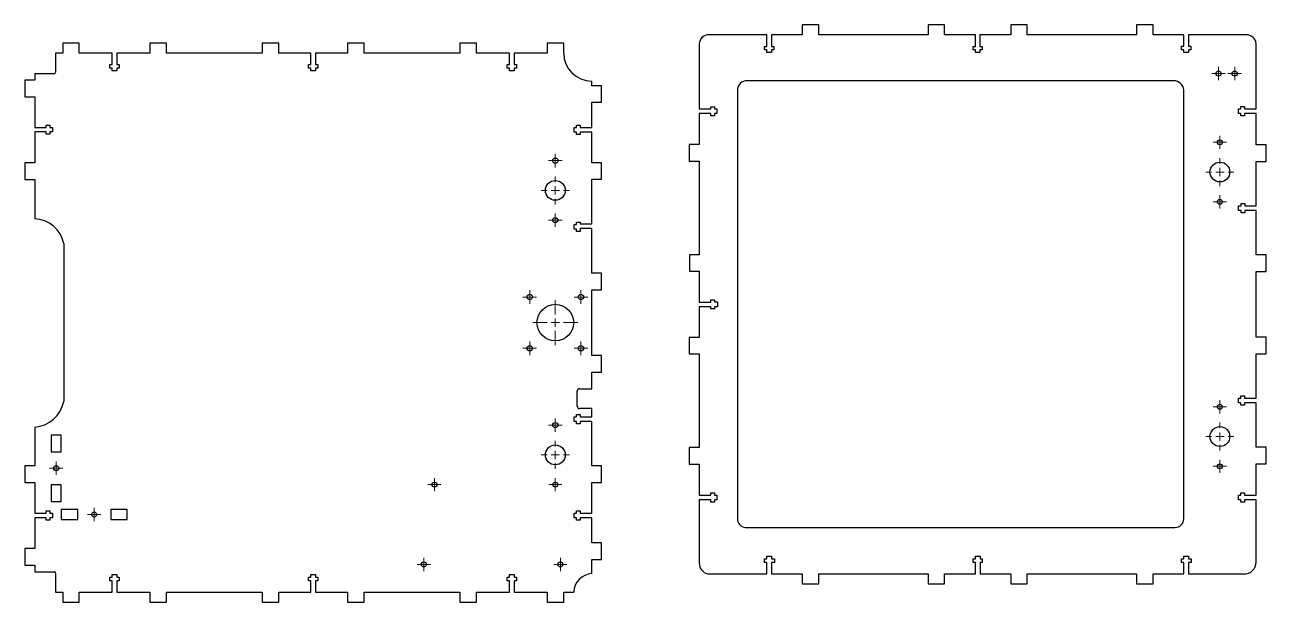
# Model space of a CAD drawing. Header units: millimetres. Extents: x 41 to 807, y -408 to 798.
# Drawn here: x 55 to 807, y -408 to -59 of the extents above; entities that cross this region are included whole.
import ezdxf

# ---------------------------------------------------------------- set-up
doc = ezdxf.new("R2010")
doc.units = ezdxf.units.MM

# ---------------------------------------------------------------- blocks, each defined once
blk = doc.blocks.new('SW_CENTERMARKSYMBOL_75')
at = {"color": 0, "linetype": 'Continuous', "lineweight": 18}
for p, q in [((0, 5), (0, 8.5)), ((-5, 0), (-8.5, 0)), ((0, 0), (-2.5, 0)), ((0, 0), (0, 2.5)), ((0, 0), (0, -2.5)), ((0, 0), (2.5, 0)), ((5, 0), (8.5, 0)), ((0, -5), (0, -8.5))]:
    blk.add_line(p, q, dxfattribs=at)
blk = doc.blocks.new('SW_CENTERMARKSYMBOL_76')
at = {"color": 0, "linetype": 'Continuous', "lineweight": 18}
for p, q in [((-2.5, 0), (-4.1, 0)), ((0, 0), (-2.5, 0)), ((0, 2.5), (0, 4.1)), ((0, 0), (0, 2.5)), ((0, 0), (0, -2.5)), ((0, 0), (2.5, 0)), ((2.5, 0), (4.1, 0)), ((0, -2.5), (0, -4.1))]:
    blk.add_line(p, q, dxfattribs=at)
blk = doc.blocks.new('SW_CENTERMARKSYMBOL_77')
at = {"color": 0, "linetype": 'Continuous', "lineweight": 18}
for p, q in [((-2.5, 0), (-4.05, 0)), ((0, 0), (-2.5, 0)), ((0, 2.5), (0, 4.05)), ((0, 0), (0, 2.5)), ((0, 0), (0, -2.5)), ((0, 0), (2.5, 0)), ((2.5, 0), (4.05, 0)), ((0, -2.5), (0, -4.05))]:
    blk.add_line(p, q, dxfattribs=at)
blk = doc.blocks.new('SW_CENTERMARKSYMBOL_78')
at = {"color": 0, "linetype": 'Continuous', "lineweight": 18}
for p, q in [((-2.5, 0), (-4.1, 0)), ((0, 0), (-2.5, 0)), ((0, 2.5), (0, 4.1)), ((0, 0), (0, 2.5)), ((0, 0), (0, -2.5)), ((0, 0), (2.5, 0)), ((2.5, 0), (4.1, 0)), ((0, -2.5), (0, -4.1))]:
    blk.add_line(p, q, dxfattribs=at)
blk = doc.blocks.new('SW_CENTERMARKSYMBOL_79')
at = {"color": 0, "linetype": 'Continuous', "lineweight": 18}
for p, q in [((-2.5, 0), (-4.05, 0)), ((0, 0), (-2.5, 0)), ((0, 2.5), (0, 4.05)), ((0, 0), (0, 2.5)), ((0, 0), (0, -2.5)), ((0, 0), (2.5, 0)), ((2.5, 0), (4.05, 0)), ((0, -2.5), (0, -4.05))]:
    blk.add_line(p, q, dxfattribs=at)
blk = doc.blocks.new('SW_CENTERMARKSYMBOL_80')
at = {"color": 0, "linetype": 'Continuous', "lineweight": 18}
for p, q in [((-2.5, 0), (-4.1, 0)), ((0, 0), (-2.5, 0)), ((0, 2.5), (0, 4.1)), ((0, 0), (0, 2.5)), ((0, 0), (0, -2.5)), ((0, 0), (2.5, 0)), ((2.5, 0), (4.1, 0)), ((0, -2.5), (0, -4.1))]:
    blk.add_line(p, q, dxfattribs=at)
blk = doc.blocks.new('SW_CENTERMARKSYMBOL_81')
at = {"color": 0, "linetype": 'Continuous', "lineweight": 18}
for p, q in [((-2.5, 0), (-4.1, 0)), ((0, 0), (-2.5, 0)), ((0, 2.5), (0, 4.1)), ((0, 0), (0, 2.5)), ((0, 0), (0, -2.5)), ((0, 0), (2.5, 0)), ((2.5, 0), (4.1, 0)), ((0, -2.5), (0, -4.1))]:
    blk.add_line(p, q, dxfattribs=at)
blk = doc.blocks.new('SW_CENTERMARKSYMBOL_82')
at = {"color": 0, "linetype": 'Continuous', "lineweight": 18}
for p, q in [((0, 5), (0, 13.6)), ((-5, 0), (-13.6, 0)), ((0, 0), (-2.5, 0)), ((0, 0), (0, 2.5)), ((0, 0), (0, -2.5)), ((0, 0), (2.5, 0)), ((5, 0), (13.6, 0)), ((0, -5), (0, -13.6))]:
    blk.add_line(p, q, dxfattribs=at)
blk = doc.blocks.new('SW_CENTERMARKSYMBOL_83')
at = {"color": 0, "linetype": 'Continuous', "lineweight": 18}
for p, q in [((-2.5, 0), (-4.1, 0)), ((0, 0), (-2.5, 0)), ((0, 2.5), (0, 4.1)), ((0, 0), (0, 2.5)), ((0, 0), (0, -2.5)), ((0, 0), (2.5, 0)), ((2.5, 0), (4.1, 0)), ((0, -2.5), (0, -4.1))]:
    blk.add_line(p, q, dxfattribs=at)
blk = doc.blocks.new('SW_CENTERMARKSYMBOL_84')
at = {"color": 0, "linetype": 'Continuous', "lineweight": 18}
for p, q in [((0, 5), (0, 8.5)), ((-5, 0), (-8.5, 0)), ((0, 0), (-2.5, 0)), ((0, 0), (0, 2.5)), ((0, 0), (0, -2.5)), ((0, 0), (2.5, 0)), ((5, 0), (8.5, 0)), ((0, -5), (0, -8.5))]:
    blk.add_line(p, q, dxfattribs=at)
blk = doc.blocks.new('SW_CENTERMARKSYMBOL_85')
at = {"color": 0, "linetype": 'Continuous', "lineweight": 18}
for p, q in [((-2.5, 0), (-4, 0)), ((0, 0), (-2.5, 0)), ((0, 2.5), (0, 4)), ((0, 0), (0, 2.5)), ((0, 0), (0, -2.5)), ((0, 0), (2.5, 0)), ((2.5, 0), (4, 0)), ((0, -2.5), (0, -4))]:
    blk.add_line(p, q, dxfattribs=at)
blk = doc.blocks.new('SW_CENTERMARKSYMBOL_86')
at = {"color": 0, "linetype": 'Continuous', "lineweight": 18}
for p, q in [((-2.5, 0), (-4, 0)), ((0, 0), (-2.5, 0)), ((0, 2.5), (0, 4)), ((0, 0), (0, 2.5)), ((0, 0), (0, -2.5)), ((0, 0), (2.5, 0)), ((2.5, 0), (4, 0)), ((0, -2.5), (0, -4))]:
    blk.add_line(p, q, dxfattribs=at)
blk = doc.blocks.new('SW_CENTERMARKSYMBOL_87')
at = {"color": 0, "linetype": 'Continuous', "lineweight": 18}
for p, q in [((-2.5, 0), (-4, 0)), ((0, 0), (-2.5, 0)), ((0, 2.5), (0, 4)), ((0, 0), (0, 2.5)), ((0, 0), (0, -2.5)), ((0, 0), (2.5, 0)), ((2.5, 0), (4, 0)), ((0, -2.5), (0, -4))]:
    blk.add_line(p, q, dxfattribs=at)
blk = doc.blocks.new('SW_CENTERMARKSYMBOL_88')
at = {"color": 0, "linetype": 'Continuous', "lineweight": 18}
for p, q in [((-2.5, 0), (-4, 0)), ((0, 0), (-2.5, 0)), ((0, 2.5), (0, 4)), ((0, 0), (0, 2.5)), ((0, 0), (0, -2.5)), ((0, 0), (2.5, 0)), ((2.5, 0), (4, 0)), ((0, -2.5), (0, -4))]:
    blk.add_line(p, q, dxfattribs=at)
blk = doc.blocks.new('SW_CENTERMARKSYMBOL_89')
at = {"color": 0, "linetype": 'Continuous', "lineweight": 18}
for p, q in [((-2.5, 0), (-4, 0)), ((0, 0), (-2.5, 0)), ((0, 2.5), (0, 4)), ((0, 0), (0, 2.5)), ((0, 0), (0, -2.5)), ((0, 0), (2.5, 0)), ((2.5, 0), (4, 0)), ((0, -2.5), (0, -4))]:
    blk.add_line(p, q, dxfattribs=at)
blk = doc.blocks.new('SW_CENTERMARKSYMBOL_90')
at = {"color": 0, "linetype": 'Continuous', "lineweight": 18}
for p, q in [((-2.5, 0), (-4, 0)), ((0, 0), (-2.5, 0)), ((0, 2.5), (0, 4)), ((0, 0), (0, 2.5)), ((0, 0), (0, -2.5)), ((0, 0), (2.5, 0)), ((2.5, 0), (4, 0)), ((0, -2.5), (0, -4))]:
    blk.add_line(p, q, dxfattribs=at)
blk = doc.blocks.new('SW_CENTERMARKSYMBOL_91')
at = {"color": 0, "linetype": 'Continuous', "lineweight": 18}
for p, q in [((-2.5, 0), (-3.999777, 0)), ((0, 0), (-2.5, 0)), ((0, 2.5), (0, 3.999777)), ((0, 0), (0, 2.5)), ((0, 0), (0, -2.5)), ((0, 0), (2.5, 0)), ((2.5, 0), (3.999777, 0)), ((0, -2.5), (0, -3.999777))]:
    blk.add_line(p, q, dxfattribs=at)
blk = doc.blocks.new('SW_CENTERMARKSYMBOL_92')
at = {"color": 0, "linetype": 'Continuous', "lineweight": 18}
for p, q in [((-2.5, 0), (-3.999777, 0)), ((0, 0), (-2.5, 0)), ((0, 2.5), (0, 3.999777)), ((0, 0), (0, 2.5)), ((0, 0), (0, -2.5)), ((0, 0), (2.5, 0)), ((2.5, 0), (3.999777, 0)), ((0, -2.5), (0, -3.999777))]:
    blk.add_line(p, q, dxfattribs=at)
blk = doc.blocks.new('SW_CENTERMARKSYMBOL_93')
at = {"color": 0, "linetype": 'Continuous', "lineweight": 18}
for p, q in [((0, 5), (0, 8.499106)), ((-5, 0), (-8.499106, 0)), ((0, 0), (-2.5, 0)), ((0, 0), (0, 2.5)), ((0, 0), (0, -2.5)), ((0, 0), (2.5, 0)), ((5, 0), (8.499106, 0)), ((0, -5), (0, -8.499106))]:
    blk.add_line(p, q, dxfattribs=at)
blk = doc.blocks.new('SW_CENTERMARKSYMBOL_94')
at = {"color": 0, "linetype": 'Continuous', "lineweight": 18}
for p, q in [((-2.5, 0), (-3.999777, 0)), ((0, 0), (-2.5, 0)), ((0, 2.5), (0, 3.999777)), ((0, 0), (0, 2.5)), ((0, 0), (0, -2.5)), ((0, 0), (2.5, 0)), ((2.5, 0), (3.999777, 0)), ((0, -2.5), (0, -3.999777))]:
    blk.add_line(p, q, dxfattribs=at)
blk = doc.blocks.new('SW_CENTERMARKSYMBOL_95')
at = {"color": 0, "linetype": 'Continuous', "lineweight": 18}
for p, q in [((0, 5), (0, 8.499106)), ((-5, 0), (-8.499106, 0)), ((0, 0), (-2.5, 0)), ((0, 0), (0, 2.5)), ((0, 0), (0, -2.5)), ((0, 0), (2.5, 0)), ((5, 0), (8.499106, 0)), ((0, -5), (0, -8.499106))]:
    blk.add_line(p, q, dxfattribs=at)
blk = doc.blocks.new('SW_CENTERMARKSYMBOL_96')
at = {"color": 0, "linetype": 'Continuous', "lineweight": 18}
for p, q in [((-2.5, 0), (-3.999777, 0)), ((0, 0), (-2.5, 0)), ((0, 2.5), (0, 3.999777)), ((0, 0), (0, 2.5)), ((0, 0), (0, -2.5)), ((0, 0), (2.5, 0)), ((2.5, 0), (3.999777, 0)), ((0, -2.5), (0, -3.999777))]:
    blk.add_line(p, q, dxfattribs=at)
blk = doc.blocks.new('SW_CENTERMARKSYMBOL_97')
at = {"color": 0, "linetype": 'Continuous', "lineweight": 18}
for p, q in [((-2.5, 0), (-4.049769, 0)), ((0, 0), (-2.5, 0)), ((0, 2.5), (0, 4.049769)), ((0, 0), (0, 2.5)), ((0, 0), (0, -2.5)), ((0, 0), (2.5, 0)), ((2.5, 0), (4.049769, 0)), ((0, -2.5), (0, -4.049769))]:
    blk.add_line(p, q, dxfattribs=at)
blk = doc.blocks.new('SW_CENTERMARKSYMBOL_98')
at = {"color": 0, "linetype": 'Continuous', "lineweight": 18}
for p, q in [((-2.5, 0), (-4.049769, 0)), ((0, 0), (-2.5, 0)), ((0, 2.5), (0, 4.049769)), ((0, 0), (0, 2.5)), ((0, 0), (0, -2.5)), ((0, 0), (2.5, 0)), ((2.5, 0), (4.049769, 0)), ((0, -2.5), (0, -4.049769))]:
    blk.add_line(p, q, dxfattribs=at)

msp = doc.modelspace()

# ---------------------------------------------------------------- linework, layer by layer
at = {"color": 7, "linetype": 'Continuous', "lineweight": 25}
for p, q in [((525.81, -58.95), (525.81, -64.95)), ((535.81, -58.95), (525.81, -58.95)), ((535.81, -64.94), (535.81, -58.95)), ((601.96, -58.94), (601.96, -64.94)), ((611.96, -58.94), (601.96, -58.94)), ((611.96, -64.94), (611.96, -58.94)), ((651.94, -58.94), (651.94, -64.95)), ((661.94, -58.94), (651.94, -58.94)), ((661.94, -64.94), (661.94, -58.94)), ((728.09, -58.94), (728.09, -64.94)), ((738.09, -58.94), (728.09, -58.94)), ((738.09, -64.92), (738.09, -58.94)), ((504.41, -64.95), (469.49, -64.95)), ((504.41, -71.96), (504.41, -64.95)), ((507.21, -64.95), (507.21, -71.96)), ((525.81, -64.95), (507.21, -64.95)), ((601.96, -64.94), (535.81, -64.94)), ((630.55, -64.94), (611.96, -64.94)), ((630.55, -71.96), (630.55, -64.94)), ((633.35, -64.95), (633.35, -71.96)), ((651.94, -64.95), (633.35, -64.95)), ((728.09, -64.94), (661.94, -64.94)), ((756.69, -64.92), (738.09, -64.92)), ((756.69, -71.93), (756.69, -64.92)), ((759.49, -64.92), (759.49, -71.93)), ((794.31, -64.92), (759.49, -64.92)), ((78.3, -70.01), (78.3, -76.01)), ((88.3, -70.01), (78.3, -70.01)), ((88.3, -76.01), (88.3, -70.01)), ((131.1, -70.01), (131.1, -76.01)), ((141.1, -70.01), (131.1, -70.01)), ((141.1, -76.01), (141.1, -70.01)), ((199.1, -70.01), (199.1, -76.01)), ((209.1, -70.01), (199.1, -70.01)), ((209.1, -76.01), (209.1, -70.01)), ((250.68, -70.01), (250.68, -76.01)), ((260.68, -70.01), (250.68, -70.01)), ((260.68, -76.01), (260.68, -70.01)), ((318.68, -70.01), (318.68, -76.01)), ((328.68, -70.01), (318.68, -70.01)), ((328.68, -76.01), (328.68, -70.01)), ((371.48, -70.01), (371.48, -76.01)), ((381.48, -70.01), (371.48, -70.01)), ((381.48, -76.01), (381.48, -70.01)), ((463.45, -70.57), (463.45, -109.85)), ((503.01, -71.96), (504.41, -71.96)), ((503.01, -74.16), (503.01, -71.96)), ((504.41, -74.16), (503.01, -74.16)), ((504.41, -75.61), (504.41, -74.16)), ((507.21, -71.96), (508.6, -71.96)), ((507.21, -74.16), (507.21, -75.6)), ((508.61, -74.16), (507.21, -74.16)), ((508.6, -71.96), (508.61, -74.16)), ((629.14, -74.16), (629.15, -71.96)), ((630.54, -74.16), (629.14, -74.16)), ((629.15, -71.96), (630.55, -71.96)), ((630.54, -75.6), (630.54, -74.16)), ((633.35, -74.16), (633.34, -75.6)), ((633.35, -71.96), (634.74, -71.96)), ((634.74, -74.16), (633.35, -74.16)), ((634.74, -71.96), (634.74, -74.16)), ((755.29, -71.93), (756.69, -71.93)), ((755.29, -74.13), (755.29, -71.93)), ((756.68, -74.13), (755.29, -74.13)), ((756.68, -75.58), (756.68, -74.13)), ((759.49, -74.14), (759.48, -75.58)), ((759.49, -71.93), (760.88, -71.94)), ((760.88, -74.13), (759.49, -74.14)), ((760.88, -71.94), (760.88, -74.13)), ((800.45, -109.82), (800.45, -70.4)), ((74, -76.01), (74, -87.59)), ((78.3, -76.01), (74, -76.01)), ((108.3, -76.01), (88.3, -76.01)), ((108.3, -83.01), (108.3, -76.01)), ((111.1, -76.01), (111.1, -83.01)), ((131.1, -76.01), (111.1, -76.01)), ((199.1, -76.01), (141.1, -76.01)), ((228.49, -76.01), (209.1, -76.01)), ((228.49, -83.01), (228.49, -76.01)), ((231.29, -76.01), (231.29, -83.01)), ((250.68, -76.01), (231.29, -76.01)), ((318.68, -76.01), (260.68, -76.01)), ((348.68, -76.01), (328.68, -76.01)), ((348.68, -83.01), (348.68, -76.01)), ((351.48, -76.01), (351.48, -83.01)), ((371.48, -76.01), (351.48, -76.01)), ((507.21, -75.6), (504.41, -75.61)), ((633.34, -75.6), (630.54, -75.6)), ((759.48, -75.58), (756.68, -75.58)), ((61.39, -88.59), (61.39, -92.47)), ((73, -88.59), (61.39, -88.59)), ((106.9, -83.01), (108.3, -83.01)), ((106.9, -85.21), (106.9, -83.01)), ((108.3, -85.21), (106.9, -85.21)), ((108.3, -86.71), (108.3, -85.21)), ((111.1, -86.71), (108.3, -86.71)), ((111.1, -83.01), (112.5, -83.01)), ((111.1, -85.21), (111.1, -86.71)), ((112.5, -85.21), (111.1, -85.21)), ((112.5, -83.01), (112.5, -85.21)), ((227.09, -83.01), (228.49, -83.01)), ((227.09, -85.21), (227.09, -83.01)), ((228.49, -85.21), (227.09, -85.21)), ((228.49, -86.71), (228.49, -85.21)), ((231.29, -86.71), (228.49, -86.71)), ((231.29, -83.01), (232.69, -83.01)), ((231.29, -85.21), (231.29, -86.71)), ((232.69, -85.21), (231.29, -85.21)), ((232.69, -83.01), (232.69, -85.21)), ((347.28, -83.01), (348.68, -83.01)), ((347.28, -85.21), (347.28, -83.01)), ((348.68, -85.21), (347.28, -85.21)), ((348.68, -86.71), (348.68, -85.21)), ((351.48, -86.71), (348.68, -86.71)), ((351.48, -83.01), (352.88, -83.01)), ((351.48, -85.21), (351.48, -86.71)), ((352.88, -85.21), (351.48, -85.21)), ((352.88, -83.01), (352.88, -85.21)), ((55.39, -92.47), (55.39, -102.47)), ((61.39, -92.47), (55.39, -92.47)), ((398.39, -95.81), (398.39, -92.92)), ((404.39, -95.81), (398.39, -95.81)), ((404.39, -105.81), (404.39, -95.81)), ((750.55, -92.77), (492.52, -92.77)), ((55.39, -102.47), (61.39, -102.47)), ((61.39, -102.47), (61.39, -120.97)), ((486.53, -98.62), (486.53, -357.96)), ((756.69, -357.82), (756.69, -98.47)), ((398.39, -105.81), (404.39, -105.81)), ((398.39, -120.99), (398.39, -105.81)), ((463.43, -112.65), (463.43, -131.41)), ((470.47, -112.65), (463.43, -112.65)), ((463.45, -109.85), (470.46, -109.85)), ((470.46, -108.45), (472.66, -108.45)), ((470.46, -109.85), (470.46, -108.45)), ((470.47, -114.05), (470.47, -112.65)), ((472.66, -108.45), (472.66, -109.85)), ((472.66, -109.85), (474.16, -109.85)), ((472.67, -112.65), (472.67, -114.05)), ((474.17, -112.65), (472.67, -112.65)), ((474.16, -109.85), (474.17, -112.65)), ((789.74, -109.82), (791.24, -109.82)), ((789.75, -112.62), (789.74, -109.82)), ((791.25, -112.62), (789.75, -112.62)), ((791.24, -108.42), (793.44, -108.42)), ((791.24, -109.82), (791.24, -108.42)), ((791.25, -114.02), (791.25, -112.62)), ((793.44, -108.42), (793.44, -109.82)), ((793.44, -109.82), (800.45, -109.82)), ((793.45, -112.62), (793.45, -114.02)), ((800.43, -112.62), (793.45, -112.62)), ((800.43, -131.52), (800.43, -112.62)), ((68.39, -119.57), (70.59, -119.57)), ((68.39, -120.97), (68.39, -119.57)), ((70.59, -119.57), (70.59, -120.97)), ((389.19, -119.59), (391.39, -119.59)), ((389.19, -120.99), (389.19, -119.59)), ((391.39, -119.59), (391.39, -120.99)), ((472.67, -114.05), (470.47, -114.05)), ((793.45, -114.02), (791.25, -114.02)), ((61.39, -120.97), (68.39, -120.97)), ((61.39, -123.77), (61.39, -142.49)), ((68.39, -123.77), (61.39, -123.77)), ((68.39, -125.17), (68.39, -123.77)), ((70.59, -125.17), (68.39, -125.17)), ((70.59, -120.97), (72.09, -120.97)), ((70.59, -123.77), (70.59, -125.17)), ((72.09, -123.77), (70.59, -123.77)), ((72.09, -120.97), (72.09, -123.77)), ((387.69, -120.99), (389.19, -120.99)), ((387.69, -123.79), (387.69, -120.99)), ((389.19, -123.79), (387.69, -123.79)), ((389.2, -125.19), (389.19, -123.79)), ((391.4, -125.19), (389.2, -125.19)), ((391.39, -120.99), (398.39, -120.99)), ((391.4, -123.79), (391.4, -125.19)), ((398.39, -123.79), (391.4, -123.79)), ((398.39, -142.39), (398.39, -123.79)), ((457.43, -131.41), (457.43, -141.41)), ((463.43, -131.41), (457.43, -131.41)), ((806.43, -131.52), (800.43, -131.52)), ((806.43, -141.52), (806.43, -131.52)), ((55.39, -142.49), (55.39, -152.49)), ((61.39, -142.49), (55.39, -142.49)), ((404.39, -142.39), (398.39, -142.39)), ((404.39, -152.39), (404.39, -142.39)), ((457.43, -141.41), (463.51, -141.41)), ((463.51, -141.41), (463.51, -198.06)), ((800.51, -141.52), (806.43, -141.52)), ((800.51, -168.42), (800.51, -141.52)), ((55.39, -152.49), (61.39, -152.49)), ((61.39, -152.49), (61.39, -176.23)), ((398.39, -152.39), (404.39, -152.39)), ((398.39, -179.39), (398.39, -152.39)), ((789.83, -168.42), (791.33, -168.42)), ((789.83, -171.22), (789.83, -168.42)), ((791.33, -171.22), (789.83, -171.22)), ((791.33, -167.02), (793.53, -167.02)), ((791.33, -168.42), (791.33, -167.02)), ((791.33, -172.62), (791.33, -171.22)), ((793.53, -172.62), (791.33, -172.62)), ((793.53, -167.02), (793.53, -168.42)), ((793.53, -168.42), (800.51, -168.42)), ((793.53, -171.22), (793.53, -172.62)), ((800.51, -171.22), (793.53, -171.22)), ((800.51, -198.12), (800.51, -171.22)), ((387.69, -179.74), (389.19, -179.74)), ((387.69, -182.54), (387.69, -179.74)), ((389.19, -178.34), (391.39, -178.34)), ((389.19, -179.74), (389.19, -178.34)), ((391.39, -178.34), (391.39, -179.39)), ((391.39, -179.39), (398.39, -179.39)), ((389.19, -182.54), (387.69, -182.54)), ((389.2, -183.94), (389.19, -182.54)), ((391.4, -183.94), (389.2, -183.94)), ((391.4, -182.19), (391.4, -183.94)), ((398.39, -182.19), (391.4, -182.19)), ((398.39, -209.19), (398.39, -182.19)), ((78.92, -191.31), (78.95, -286.81)), ((457.51, -198.06), (457.51, -208.06)), ((463.51, -198.06), (457.51, -198.06)), ((806.51, -198.12), (800.51, -198.12)), ((806.51, -208.12), (806.51, -198.12)), ((404.39, -209.19), (398.39, -209.19)), ((404.39, -219.19), (404.39, -209.19)), ((457.51, -208.06), (463.46, -208.06)), ((463.46, -208.06), (463.46, -226.65)), ((800.46, -208.12), (806.51, -208.12)), ((800.46, -247.92), (800.46, -208.12)), ((398.39, -219.19), (404.39, -219.19)), ((398.39, -259.03), (398.39, -219.19)), ((470.51, -225.25), (472.71, -225.25)), ((470.51, -226.65), (470.51, -225.25)), ((472.71, -225.25), (472.71, -226.5)), ((463.46, -226.65), (470.51, -226.65)), ((463.46, -229.45), (463.46, -248.04)), ((470.46, -229.45), (463.46, -229.45)), ((470.46, -230.85), (470.46, -229.45)), ((472.66, -230.85), (470.46, -230.85)), ((472.66, -229.45), (472.66, -230.85)), ((474.46, -229.45), (472.66, -229.45)), ((472.71, -226.5), (474.45, -226.5)), ((474.45, -226.5), (474.46, -229.45)), ((457.46, -248.04), (457.46, -258.04)), ((463.46, -248.04), (457.46, -248.04)), ((806.46, -247.92), (800.46, -247.92)), ((806.46, -257.92), (806.46, -247.92)), ((404.39, -259.03), (398.39, -259.03)), ((404.39, -269.03), (404.39, -259.03)), ((457.46, -258.04), (463.46, -258.04)), ((463.46, -258.04), (463.46, -314.69)), ((800.46, -257.92), (806.46, -257.92)), ((800.46, -284.82), (800.46, -257.92)), ((398.39, -269.03), (404.39, -269.03)), ((398.39, -279.11), (398.39, -269.03)), ((389.6, -289.62), (389.59, -280.62)), ((391.09, -279.12), (398.39, -279.11)), ((789.76, -284.82), (791.26, -284.82)), ((789.76, -287.62), (789.76, -284.82)), ((791.26, -283.42), (793.46, -283.42)), ((791.26, -284.82), (791.26, -283.42)), ((793.46, -283.42), (793.46, -284.82)), ((793.46, -284.82), (800.46, -284.82)), ((398.39, -291.11), (391.15, -291.12)), ((398.39, -296.03), (398.39, -291.11)), ((791.26, -287.62), (789.76, -287.62)), ((791.26, -289.02), (791.26, -287.62)), ((793.46, -289.02), (791.26, -289.02)), ((793.46, -287.62), (793.46, -289.02)), ((800.46, -287.62), (793.46, -287.62)), ((800.46, -314.52), (800.46, -287.62)), ((387.69, -296.03), (389.19, -296.03)), ((387.69, -298.83), (387.69, -296.03)), ((389.19, -298.83), (387.69, -298.83)), ((389.19, -294.63), (391.39, -294.63)), ((389.19, -296.03), (389.19, -294.63)), ((389.2, -300.23), (389.19, -298.83)), ((391.4, -300.23), (389.2, -300.23)), ((391.39, -294.63), (391.39, -296.03)), ((391.39, -296.03), (398.39, -296.03)), ((391.4, -298.83), (391.4, -300.23)), ((398.39, -298.83), (391.4, -298.83)), ((398.39, -325.83), (398.39, -298.83)), ((61.39, -302.29), (61.39, -325.73)), ((71.39, -307.21), (71.39, -317.21)), ((77.39, -307.21), (71.39, -307.21)), ((77.39, -317.21), (77.39, -307.21)), ((457.46, -314.69), (457.46, -324.69)), ((463.46, -314.69), (457.46, -314.69)), ((806.46, -314.52), (800.46, -314.52)), ((806.46, -324.52), (806.46, -314.52)), ((71.39, -317.21), (77.39, -317.21)), ((55.39, -325.73), (55.39, -335.73)), ((61.39, -325.73), (55.39, -325.73)), ((404.39, -325.83), (398.39, -325.83)), ((404.39, -335.83), (404.39, -325.83)), ((457.46, -324.69), (463.46, -324.69)), ((463.46, -324.69), (463.46, -343.45)), ((800.46, -324.52), (806.46, -324.52)), ((800.46, -343.42), (800.46, -324.52)), ((55.39, -335.73), (61.39, -335.73)), ((61.39, -335.73), (61.39, -354.45)), ((77.39, -337.21), (71.39, -337.21)), ((71.39, -337.21), (71.39, -347.21)), ((77.39, -347.21), (77.39, -337.21)), ((398.39, -335.83), (404.39, -335.83)), ((398.39, -354.43), (398.39, -335.83)), ((463.46, -343.45), (470.46, -343.45)), ((470.46, -342.05), (472.66, -342.05)), ((470.46, -343.45), (470.46, -342.05)), ((472.66, -342.05), (472.66, -343.45)), ((472.66, -343.45), (474.18, -343.45)), ((474.18, -343.45), (474.19, -346.25)), ((789.77, -343.42), (791.27, -343.42)), ((789.77, -346.22), (789.77, -343.42)), ((791.26, -342.02), (793.46, -342.02)), ((791.27, -343.42), (791.26, -342.02)), ((793.46, -342.02), (793.47, -343.42)), ((793.47, -343.42), (800.46, -343.42)), ((71.39, -347.21), (77.39, -347.21)), ((87.39, -352.21), (77.39, -352.21)), ((77.39, -352.21), (77.39, -358.21)), ((87.39, -358.21), (87.39, -352.21)), ((117.39, -352.21), (107.39, -352.21)), ((107.39, -352.21), (107.39, -358.21)), ((117.39, -358.21), (117.39, -352.21)), ((463.46, -346.25), (463.46, -384.52)), ((470.47, -346.25), (463.46, -346.25)), ((470.47, -347.65), (470.47, -346.25)), ((472.67, -347.65), (470.47, -347.65)), ((472.67, -346.25), (472.67, -347.65)), ((474.19, -346.25), (472.67, -346.25)), ((791.27, -346.22), (789.77, -346.22)), ((791.27, -347.62), (791.27, -346.22)), ((793.47, -347.62), (791.27, -347.62)), ((793.47, -346.22), (793.47, -347.62)), ((800.46, -346.22), (793.47, -346.22)), ((800.46, -383.96), (800.46, -346.22)), ((61.39, -354.45), (68.39, -354.45)), ((61.39, -357.25), (61.39, -375.75)), ((68.39, -357.25), (61.39, -357.25)), ((68.39, -353.05), (70.59, -353.05)), ((68.39, -354.45), (68.39, -353.05)), ((68.39, -358.65), (68.39, -357.25)), ((70.59, -358.65), (68.39, -358.65)), ((70.59, -353.05), (70.59, -354.45)), ((70.59, -354.45), (72.1, -354.45)), ((70.59, -357.25), (70.59, -358.65)), ((72.09, -357.25), (70.59, -357.25)), ((72.1, -354.45), (72.09, -357.25)), ((77.39, -358.21), (87.39, -358.21)), ((107.39, -358.21), (117.39, -358.21)), ((387.69, -354.43), (389.19, -354.43)), ((387.69, -357.23), (387.69, -354.43)), ((389.19, -357.23), (387.69, -357.23)), ((389.19, -353.03), (391.39, -353.03)), ((389.19, -354.43), (389.19, -353.03)), ((389.2, -358.63), (389.19, -357.23)), ((391.4, -358.63), (389.2, -358.63)), ((391.39, -353.03), (391.39, -354.43)), ((391.39, -354.43), (398.39, -354.43)), ((391.4, -357.23), (391.4, -358.63)), ((398.39, -357.23), (391.4, -357.23)), ((398.39, -372.41), (398.39, -357.23)), ((491.38, -363.03), (751.34, -363.03)), ((404.39, -372.41), (398.39, -372.41)), ((404.39, -382.41), (404.39, -372.41)), ((55.39, -375.75), (55.39, -385.75)), ((61.39, -375.75), (55.39, -375.75)), ((398.39, -382.41), (404.39, -382.41)), ((398.39, -390.94), (398.39, -382.41)), ((503.02, -381.96), (504.43, -381.96)), ((503.02, -384.16), (503.02, -381.96)), ((504.42, -380.46), (507.22, -380.45)), ((504.43, -381.96), (504.42, -380.46)), ((507.22, -380.45), (507.22, -381.95)), ((507.22, -381.95), (508.99, -381.95)), ((508.99, -381.95), (508.99, -384.15)), ((629.16, -381.94), (630.57, -381.94)), ((629.16, -384.14), (629.16, -381.94)), ((630.56, -380.44), (633.36, -380.44)), ((630.57, -381.94), (630.56, -380.44)), ((633.36, -380.44), (633.36, -381.94)), ((633.36, -381.94), (634.76, -381.94)), ((634.76, -381.94), (634.76, -384.15)), ((755.3, -381.94), (756.71, -381.93)), ((755.3, -384.14), (755.3, -381.94)), ((756.7, -380.44), (759.5, -380.43)), ((756.71, -381.93), (756.7, -380.44)), ((759.5, -380.43), (759.5, -381.93)), ((759.5, -381.93), (761.2, -381.93)), ((761.2, -381.93), (761.2, -384.12)), ((55.39, -385.75), (61.39, -385.75)), ((61.39, -385.75), (61.39, -389.76)), ((61.39, -389.76), (73, -389.76)), ((73, -389.76), (73.13, -389.77)), ((504.42, -384.16), (503.02, -384.16)), ((504.42, -391.15), (504.42, -384.16)), ((507.22, -384.15), (507.22, -391.15)), ((508.99, -384.15), (507.22, -384.15)), ((630.56, -384.14), (629.16, -384.14)), ((630.56, -391.14), (630.56, -384.14)), ((633.36, -384.15), (633.36, -391.15)), ((634.76, -384.15), (633.36, -384.15)), ((756.7, -384.14), (755.3, -384.14)), ((756.7, -391.13), (756.7, -384.14)), ((759.5, -384.12), (759.5, -391.12)), ((761.2, -384.12), (759.5, -384.12)), ((74, -390.76), (74, -402.21)), ((106.9, -393.01), (108.3, -393.01)), ((106.9, -395.21), (106.9, -393.01)), ((108.3, -395.21), (106.9, -395.21)), ((108.3, -391.51), (111.1, -391.51)), ((108.3, -393.01), (108.3, -391.51)), ((108.3, -402.21), (108.3, -395.21)), ((111.1, -391.51), (111.1, -393.01)), ((111.1, -393.01), (112.5, -393.01)), ((111.1, -395.21), (111.1, -402.21)), ((112.5, -395.21), (111.1, -395.21)), ((112.5, -393.01), (112.5, -395.21)), ((227.09, -393.01), (228.49, -393.01)), ((227.09, -395.21), (227.09, -393.01)), ((228.49, -395.21), (227.09, -395.21)), ((228.49, -391.51), (231.29, -391.51)), ((228.49, -393.01), (228.49, -391.51)), ((228.49, -402.21), (228.49, -395.21)), ((231.29, -391.51), (231.29, -393.01)), ((231.29, -393.01), (232.69, -393.01)), ((231.29, -395.21), (231.29, -402.21)), ((232.69, -395.21), (231.29, -395.21)), ((232.69, -393.01), (232.69, -395.21)), ((347.28, -393.01), (348.68, -393.01)), ((347.28, -395.21), (347.28, -393.01)), ((348.68, -395.21), (347.28, -395.21)), ((348.68, -391.51), (351.48, -391.51)), ((348.68, -393.01), (348.68, -391.51)), ((348.68, -402.21), (348.68, -395.21)), ((351.48, -391.51), (351.48, -393.01)), ((351.48, -393.01), (352.88, -393.01)), ((351.48, -395.21), (351.48, -402.21)), ((352.88, -395.21), (351.48, -395.21)), ((352.88, -393.01), (352.88, -395.21)), ((468.53, -391.15), (504.42, -391.15)), ((507.22, -391.15), (525.82, -391.15)), ((525.82, -391.15), (525.82, -397.14)), ((525.82, -397.14), (535.82, -397.14)), ((535.82, -391.14), (601.97, -391.14)), ((535.82, -397.14), (535.82, -391.14)), ((601.97, -391.14), (601.97, -397.14)), ((601.97, -397.14), (611.97, -397.14)), ((611.97, -391.14), (630.56, -391.14)), ((611.97, -397.14), (611.97, -391.14)), ((633.36, -391.15), (651.95, -391.15)), ((651.95, -391.15), (651.95, -397.15)), ((651.95, -397.15), (661.95, -397.15)), ((661.95, -391.15), (728.1, -391.15)), ((661.95, -397.15), (661.95, -391.15)), ((728.1, -391.15), (728.1, -397.15)), ((728.1, -397.15), (738.1, -397.15)), ((738.1, -391.13), (756.7, -391.13)), ((738.1, -397.15), (738.1, -391.13)), ((759.5, -391.12), (793.06, -391.12)), ((74, -402.21), (78.3, -402.21)), ((78.3, -402.21), (78.3, -408.21)), ((88.3, -402.21), (108.3, -402.21)), ((88.3, -408.21), (88.3, -402.21)), ((111.1, -402.21), (131.1, -402.21)), ((131.1, -402.21), (131.1, -408.21)), ((141.1, -402.21), (199.1, -402.21)), ((141.1, -408.21), (141.1, -402.21)), ((199.1, -402.21), (199.1, -408.21)), ((209.1, -402.21), (228.49, -402.21)), ((209.1, -408.21), (209.1, -402.21)), ((231.29, -402.21), (250.68, -402.21)), ((250.68, -402.21), (250.68, -408.21)), ((260.68, -402.21), (318.68, -402.21)), ((260.68, -408.21), (260.68, -402.21)), ((318.68, -402.21), (318.68, -408.21)), ((328.68, -402.21), (348.68, -402.21)), ((328.68, -408.21), (328.68, -402.21)), ((351.48, -402.21), (371.48, -402.21)), ((371.48, -402.21), (371.48, -408.21)), ((381.48, -402.21), (387.65, -402.21)), ((381.48, -408.21), (381.48, -402.21)), ((78.3, -408.21), (88.3, -408.21)), ((131.1, -408.21), (141.1, -408.21)), ((199.1, -408.21), (209.1, -408.21)), ((250.68, -408.21), (260.68, -408.21)), ((318.68, -408.21), (328.68, -408.21)), ((371.48, -408.21), (381.48, -408.21))]:
    msp.add_line(p, q, dxfattribs=at)
for centre, radius in [((777.75, -88.42), 1.55), ((787.45, -88.42), 1.55), ((778.51, -130.02), 1.5), ((376.39, -141.11), 1.6), ((778.51, -148.02), 6), ((376.39, -159.11), 6), ((778.51, -166.02), 1.5), ((376.39, -177.11), 1.55), ((360.89, -223.61), 1.6), ((391.89, -223.61), 1.6), ((376.39, -239.11), 11.1), ((360.89, -254.61), 1.6), ((391.89, -254.61), 1.6), ((778.51, -290.02), 1.5), ((376.39, -301.11), 1.55), ((778.51, -308.02), 6), ((376.39, -319.11), 6), ((74.39, -327.21), 1.5), ((778.51, -326.02), 1.5), ((303.21, -337.11), 1.5), ((376.39, -337.11), 1.5), ((97.39, -355.21), 1.5), ((296.86, -385.37), 1.5), ((379.44, -385.37), 1.5)]:
    msp.add_circle(centre, radius, dxfattribs=at)
for centre, radius, start, end in [((469.24, -70.74), 5.8, 87.50948, 178.24903), ((794.31, -71.09), 6.17, 6.50305, 90.03282), ((398.39, -76.01), 16.91, 180, 270), ((73, -87.59), 1, 270, 0), ((492.38, -98.62), 5.85, 88.57584, 179.98712), ((750.53, -98.95), 6.17, 4.42657, 89.81772), ((60.61, -194.87), 18.66, 11.0072, 87.58555), ((391.09, -280.62), 1.5, 90.05824, 180.05824), ((60.11, -283.15), 19.19, 273.82667, 348.99208), ((391.1, -289.62), 1.5, 180.02868, 271.84134), ((491.86, -357.71), 5.34, 182.78403, 264.82043), ((751.34, -357.68), 5.35, 270.00019, 358.49366), ((73, -390.76), 1, 360, 82.5), ((470.31, -384.54), 6.85, 179.82082, 254.95325), ((793.3, -383.96), 7.17, 268.12009, 0), ((398.93, -402.21), 11.28, 92.74871, 180)]:
    msp.add_arc(centre, radius, start, end, dxfattribs=at)

# ---------------------------------------------------------------- block references
at = {"color": 7, "linetype": 'Continuous', "lineweight": 18}
for name, p in [('SW_CENTERMARKSYMBOL_97', (777.75, -88.42)), ('SW_CENTERMARKSYMBOL_98', (787.45, -88.42)), ('SW_CENTERMARKSYMBOL_91', (778.51, -130.02)), ('SW_CENTERMARKSYMBOL_83', (376.39, -141.11)), ('SW_CENTERMARKSYMBOL_93', (778.51, -148.02)), ('SW_CENTERMARKSYMBOL_84', (376.39, -159.11)), ('SW_CENTERMARKSYMBOL_92', (778.51, -166.02)), ('SW_CENTERMARKSYMBOL_77', (376.39, -177.11)), ('SW_CENTERMARKSYMBOL_76', (360.89, -223.61)), ('SW_CENTERMARKSYMBOL_78', (391.89, -223.61)), ('SW_CENTERMARKSYMBOL_82', (376.39, -239.11)), ('SW_CENTERMARKSYMBOL_81', (360.89, -254.61)), ('SW_CENTERMARKSYMBOL_80', (391.89, -254.61)), ('SW_CENTERMARKSYMBOL_96', (778.51, -290.02)), ('SW_CENTERMARKSYMBOL_79', (376.39, -301.11)), ('SW_CENTERMARKSYMBOL_95', (778.51, -308.02)), ('SW_CENTERMARKSYMBOL_75', (376.39, -319.11)), ('SW_CENTERMARKSYMBOL_94', (778.51, -326.02)), ('SW_CENTERMARKSYMBOL_86', (74.39, -327.21)), ('SW_CENTERMARKSYMBOL_87', (303.21, -337.11)), ('SW_CENTERMARKSYMBOL_90', (376.39, -337.11)), ('SW_CENTERMARKSYMBOL_85', (97.39, -355.21)), ('SW_CENTERMARKSYMBOL_88', (296.86, -385.37)), ('SW_CENTERMARKSYMBOL_89', (379.44, -385.37))]:
    msp.add_blockref(name, p, dxfattribs=at)

doc.saveas('drawing.dxf')
